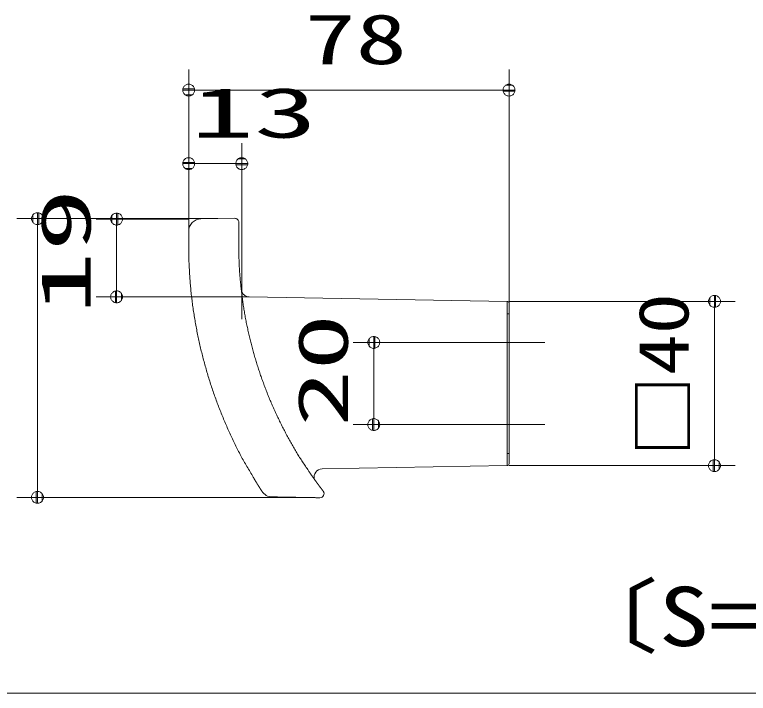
# Model space of a CAD drawing. Units: millimetres on the paper, with parts at other scales. Extents: x -305 to 305, y -152 to 152.
# Drawn here: x 54.18 to 89.91, y -116.19 to -83.13 of the extents above; entities that cross this region are included whole.
import ezdxf
from ezdxf.enums import TextEntityAlignment as Align

# ---------------------------------------------------------------- set-up
doc = ezdxf.new("R2010")
doc.units = ezdxf.units.MM
doc.linetypes.add('LONG_CHAIN', pattern=[21, 18, -1, 1, -1])
for name, color, linetype, lineweight in [('0-0_PV', 7, 'Continuous', 9), ('0-2_0', 7, 'Continuous', 9), ('0-4_S3', 7, 'Continuous', 9)]:
    doc.layers.add(name, color=color, linetype=linetype, lineweight=lineweight)
doc.styles.add('ＭＳ ゴシック', font='')
doc.styles.get('ＭＳ ゴシック').set_extended_font_data('MS Gothic')

# ---------------------------------------------------------------- blocks, each defined once
blk = doc.blocks.new('_DOTSMALL')
at = {"layer": '0-2_0'}
for p, q in [((0.0746, 0.1), (-0.0746, 0.1)), ((0.1223, -0.0248), (-0.1223, -0.0248))]:
    blk.add_line(p, q, dxfattribs=at)
for points in [[(0.125, 0), (0.124, 0.0157), (0.1211, 0.0311), (0.1162, 0.046), (0.1095, 0.0602), (0.1011, 0.0735), (0.0911, 0.0856), (0.0797, 0.0963), (0.067, 0.1055), (0.0532, 0.1131), (0.0386, 0.1189), (0.0234, 0.1228), (0.0078, 0.1248), (-0.0078, 0.1248), (-0.0234, 0.1228), (-0.0386, 0.1189), (-0.0532, 0.1131), (-0.067, 0.1055), (-0.0797, 0.0963), (-0.0911, 0.0856), (-0.1011, 0.0735), (-0.1095, 0.0602), (-0.1162, 0.046), (-0.1211, 0.0311), (-0.124, 0.0157), (-0.125, 0), (0, 0)], [(-0.125, 0), (-0.124, -0.0157), (-0.1211, -0.0311), (-0.1162, -0.046), (-0.1095, -0.0602), (-0.1011, -0.0735), (-0.0911, -0.0856), (-0.0797, -0.0963), (-0.067, -0.1055), (-0.0532, -0.1131), (-0.0386, -0.1189), (-0.0234, -0.1228), (-0.0078, -0.1248), (0.0078, -0.1248), (0.0234, -0.1228), (0.0386, -0.1189), (0.0532, -0.1131), (0.067, -0.1055), (0.0797, -0.0963), (0.0911, -0.0856), (0.1011, -0.0735), (0.1095, -0.0602), (0.1162, -0.046), (0.1211, -0.0311), (0.124, -0.0157), (0.125, 0), (0, 0)]]:
    blk.add_lwpolyline(points, close=True, dxfattribs=at)

msp = doc.modelspace()

# ---------------------------------------------------------------- linework, layer by layer
at = {"layer": '0-0_PV'}
msp.add_line((-267.171, -116.19), (102.444, -116.19), dxfattribs=at)
at = {"layer": '0-4_S3'}
for p, q in [((62.657, -94.663), (62.657, -85.808)), ((78.258, -97.698), (78.258, -85.808)), ((62.657, -86.808), (78.258, -86.808)), ((62.657, -93.093), (62.657, -89.39)), ((65.241, -97.963), (65.241, -89.39)), ((62.657, -90.39), (65.241, -90.39)), ((64.07, -93.069), (54.293, -93.069)), ((55.293, -106.644), (55.293, -93.069)), ((62.657, -93.093), (58.145, -93.093)), ((59.145, -96.878), (59.145, -93.093)), ((63.247, -93.083), (64.894, -93.054)), ((65.097, -93.254), (65.097, -94.254)), ((62.657, -94.15), (62.657, -93.683)), ((62.657, -94.942), (62.657, -94.15)), ((65.097, -94.254), (65.097, -94.301)), ((65.608, -96.878), (58.145, -96.878)), ((65.608, -96.878), (78.16, -97.098)), ((78.258, -97.099), (89.26, -97.099)), ((88.26, -97.099), (88.26, -105.099)), ((78.258, -97.198), (78.258, -97.698)), ((78.16, -97.698), (78.258, -97.698)), ((78.16, -104.501), (78.16, -97.698)), ((78.258, -97.698), (78.258, -104.501)), ((76.224, -99.099), (70.669, -99.099)), ((71.669, -103.099), (71.669, -99.099)), ((76.224, -103.099), (70.669, -103.099)), ((78.16, -104.501), (78.258, -104.501)), ((78.258, -104.501), (78.258, -105.001)), ((78.16, -105.101), (69.153, -105.259)), ((78.258, -105.099), (89.26, -105.099)), ((67.905, -106.644), (54.293, -106.644))]:
    msp.add_line(p, q, dxfattribs=at)
at = {"layer": '0-4_S3', "linetype": 'LONG_CHAIN'}
for p, q in [((79.996, -99.099), (76.224, -99.099)), ((79.996, -103.099), (76.224, -103.099))]:
    msp.add_line(p, q, dxfattribs=at)
at = {"layer": '0-4_S3'}
for points in [[(65.097, -94.301), (65.098, -94.366), (65.099, -94.432), (65.1, -94.497), (65.101, -94.562), (65.101, -94.627), (65.102, -94.692), (65.102, -94.758), (65.103, -94.823), (65.103, -94.888), (65.104, -94.953), (65.105, -95.018), (65.106, -95.083), (65.108, -95.149), (65.11, -95.214), (65.112, -95.279), (65.115, -95.344), (65.118, -95.409), (65.122, -95.474), (65.126, -95.539), (65.13, -95.604), (65.135, -95.669), (65.14, -95.734), (65.145, -95.799), (65.15, -95.864), (65.156, -95.929), (65.162, -95.994), (65.168, -96.059), (65.174, -96.124), (65.18, -96.189), (65.187, -96.254), (65.193, -96.319), (65.2, -96.384), (65.207, -96.449), (65.214, -96.513), (65.221, -96.578), (65.229, -96.643), (65.236, -96.708), (65.244, -96.772), (65.252, -96.837)], [(65.097, -94.309), (65.097, -94.31), (65.097, -94.311), (65.097, -94.312), (65.097, -94.312), (65.097, -94.313), (65.097, -94.314), (65.097, -94.315), (65.097, -94.316), (65.097, -94.316), (65.097, -94.317), (65.097, -94.318), (65.097, -94.319), (65.097, -94.32), (65.097, -94.321), (65.097, -94.321), (65.097, -94.322), (65.097, -94.323), (65.097, -94.324), (65.097, -94.325), (65.097, -94.325), (65.097, -94.326), (65.097, -94.327), (65.097, -94.328), (65.097, -94.329), (65.097, -94.329), (65.097, -94.33), (65.097, -94.331), (65.097, -94.332), (65.097, -94.333), (65.097, -94.334), (65.097, -94.334), (65.097, -94.335), (65.097, -94.336), (65.097, -94.337), (65.097, -94.338), (65.097, -94.338), (65.097, -94.339), (65.097, -94.34), (65.097, -94.341)], [(65.097, -94.341), (65.097, -94.342), (65.097, -94.342), (65.097, -94.343), (65.097, -94.344), (65.097, -94.345), (65.097, -94.346), (65.097, -94.347), (65.097, -94.347), (65.097, -94.348), (65.097, -94.349), (65.097, -94.35), (65.097, -94.35), (65.097, -94.351), (65.097, -94.351), (65.097, -94.352), (65.097, -94.352), (65.097, -94.352), (65.097, -94.353), (65.097, -94.353), (65.097, -94.354), (65.097, -94.354), (65.097, -94.355), (65.097, -94.355), (65.097, -94.356), (65.097, -94.356), (65.097, -94.356), (65.097, -94.357), (65.097, -94.357), (65.097, -94.358), (65.097, -94.358), (65.097, -94.359), (65.097, -94.359), (65.097, -94.359), (65.097, -94.36), (65.097, -94.36), (65.097, -94.361), (65.097, -94.361), (65.097, -94.362), (65.097, -94.362)], [(65.097, -94.35), (65.097, -94.351), (65.097, -94.351), (65.097, -94.352), (65.097, -94.353), (65.097, -94.353), (65.097, -94.354), (65.097, -94.355), (65.097, -94.356), (65.097, -94.356), (65.097, -94.357), (65.097, -94.358), (65.097, -94.359), (65.097, -94.359), (65.097, -94.36), (65.097, -94.361), (65.097, -94.361), (65.097, -94.362), (65.097, -94.363), (65.097, -94.364), (65.097, -94.364), (65.097, -94.365), (65.097, -94.366), (65.097, -94.367), (65.097, -94.367), (65.097, -94.368), (65.097, -94.369), (65.097, -94.369), (65.097, -94.37), (65.097, -94.371), (65.097, -94.372), (65.097, -94.372), (65.097, -94.373), (65.097, -94.374), (65.097, -94.375), (65.097, -94.375), (65.097, -94.376), (65.097, -94.377), (65.097, -94.377), (65.097, -94.378)], [(65.097, -94.362), (65.097, -94.363), (65.097, -94.363), (65.097, -94.363), (65.097, -94.364), (65.097, -94.364), (65.097, -94.365), (65.097, -94.365), (65.097, -94.366), (65.097, -94.366), (65.097, -94.366), (65.097, -94.367), (65.097, -94.367), (65.097, -94.368), (65.097, -94.368), (65.097, -94.369), (65.097, -94.369), (65.097, -94.37), (65.097, -94.37), (65.097, -94.37), (65.097, -94.371), (65.097, -94.371), (65.097, -94.372)], [(65.097, -94.378), (65.097, -94.379), (65.097, -94.38), (65.097, -94.38), (65.097, -94.381), (65.097, -94.382), (65.097, -94.383), (65.097, -94.383), (65.097, -94.384), (65.097, -94.385), (65.097, -94.386), (65.097, -94.386)], [(62.87, -97.435), (62.859, -97.36), (62.849, -97.284), (62.839, -97.209), (62.829, -97.134), (62.819, -97.059), (62.81, -96.983), (62.801, -96.908), (62.793, -96.833), (62.784, -96.757), (62.776, -96.682), (62.768, -96.606), (62.761, -96.531), (62.753, -96.455), (62.746, -96.38), (62.74, -96.304), (62.733, -96.229), (62.727, -96.153), (62.721, -96.078), (62.716, -96.002), (62.711, -95.926), (62.706, -95.851), (62.701, -95.775), (62.697, -95.699), (62.692, -95.623), (62.688, -95.548), (62.684, -95.472), (62.68, -95.396), (62.676, -95.32), (62.672, -95.245), (62.669, -95.169), (62.665, -95.093), (62.661, -95.017), (62.657, -94.942)], [(65.252, -96.837), (65.26, -96.902), (65.269, -96.966), (65.277, -97.031), (65.286, -97.096), (65.295, -97.16), (65.305, -97.225), (65.315, -97.289), (65.324, -97.354), (65.335, -97.418), (65.345, -97.482), (65.356, -97.547), (65.366, -97.611), (65.378, -97.675), (65.389, -97.739), (65.4, -97.804), (65.412, -97.868), (65.424, -97.932), (65.436, -97.996), (65.449, -98.06), (65.461, -98.124), (65.474, -98.188), (65.487, -98.252), (65.501, -98.315), (65.514, -98.379), (65.528, -98.443), (65.542, -98.507), (65.556, -98.57), (65.57, -98.634), (65.585, -98.698), (65.6, -98.761), (65.615, -98.824), (65.63, -98.888), (65.645, -98.951), (65.661, -99.015), (65.677, -99.078), (65.693, -99.141), (65.709, -99.204), (65.725, -99.267), (65.742, -99.33)], [(63.483, -100.327), (63.462, -100.254), (63.442, -100.18), (63.422, -100.107), (63.402, -100.034), (63.383, -99.961), (63.363, -99.887), (63.344, -99.814), (63.325, -99.74), (63.307, -99.667), (63.289, -99.593), (63.271, -99.52), (63.253, -99.446), (63.235, -99.372), (63.218, -99.298), (63.201, -99.224), (63.185, -99.15), (63.168, -99.076), (63.152, -99.002), (63.136, -98.928), (63.12, -98.854), (63.105, -98.779), (63.09, -98.705), (63.075, -98.631), (63.06, -98.556), (63.046, -98.482), (63.031, -98.407), (63.017, -98.333), (63.004, -98.258), (62.99, -98.184), (62.977, -98.109), (62.964, -98.034), (62.951, -97.959), (62.939, -97.884), (62.927, -97.81), (62.915, -97.735), (62.903, -97.66), (62.892, -97.585), (62.881, -97.51), (62.87, -97.435)], [(65.742, -99.33), (65.759, -99.393), (65.776, -99.456), (65.794, -99.519), (65.811, -99.582), (65.829, -99.644), (65.847, -99.707), (65.865, -99.77), (65.883, -99.832), (65.902, -99.895), (65.921, -99.957), (65.939, -100.02), (65.959, -100.082), (65.978, -100.144), (65.997, -100.206), (66.017, -100.269), (66.037, -100.331), (66.057, -100.393), (66.077, -100.455), (66.098, -100.517), (66.118, -100.578), (66.139, -100.64), (66.16, -100.702), (66.182, -100.764), (66.203, -100.825), (66.225, -100.887), (66.247, -100.948), (66.269, -101.009), (66.291, -101.071), (66.313, -101.132), (66.336, -101.193), (66.359, -101.254), (66.382, -101.315), (66.405, -101.376), (66.429, -101.437), (66.453, -101.497), (66.477, -101.558), (66.501, -101.619), (66.525, -101.679), (66.55, -101.739)], [(64.476, -103.111), (64.446, -103.041), (64.416, -102.971), (64.386, -102.902), (64.357, -102.832), (64.327, -102.762), (64.298, -102.692), (64.27, -102.622), (64.241, -102.551), (64.213, -102.481), (64.185, -102.41), (64.157, -102.34), (64.13, -102.269), (64.103, -102.198), (64.076, -102.127), (64.049, -102.056), (64.023, -101.985), (63.997, -101.914), (63.971, -101.843), (63.945, -101.771), (63.92, -101.7), (63.895, -101.628), (63.87, -101.557), (63.845, -101.485), (63.821, -101.413), (63.796, -101.341), (63.772, -101.269), (63.749, -101.197), (63.725, -101.125), (63.702, -101.053), (63.679, -100.98), (63.656, -100.908), (63.634, -100.836), (63.611, -100.763), (63.589, -100.691), (63.567, -100.618), (63.546, -100.545), (63.525, -100.472), (63.504, -100.4), (63.483, -100.327)], [(66.55, -101.739), (66.574, -101.8), (66.599, -101.86), (66.625, -101.92), (66.65, -101.98), (66.675, -102.04), (66.701, -102.1), (66.727, -102.16), (66.753, -102.22), (66.78, -102.279), (66.806, -102.339), (66.833, -102.398), (66.86, -102.458), (66.887, -102.517), (66.914, -102.576), (66.942, -102.635), (66.97, -102.694), (66.997, -102.753), (67.026, -102.812), (67.054, -102.871), (67.082, -102.929), (67.111, -102.988), (67.14, -103.046), (67.169, -103.105), (67.198, -103.163), (67.228, -103.221), (67.258, -103.279), (67.288, -103.337), (67.318, -103.395), (67.348, -103.452), (67.378, -103.51), (67.409, -103.568), (67.439, -103.625), (67.47, -103.683), (67.501, -103.74), (67.532, -103.798), (67.563, -103.855), (67.595, -103.912), (67.626, -103.969), (67.658, -104.026)], [(65.839, -105.734), (65.8, -105.668), (65.762, -105.602), (65.724, -105.537), (65.686, -105.471), (65.648, -105.406), (65.609, -105.341), (65.57, -105.275), (65.532, -105.21), (65.493, -105.145), (65.455, -105.079), (65.416, -105.014), (65.378, -104.948), (65.34, -104.883), (65.302, -104.817), (65.265, -104.751), (65.229, -104.684), (65.193, -104.618), (65.157, -104.551), (65.122, -104.484), (65.087, -104.416), (65.053, -104.349), (65.019, -104.281), (64.985, -104.213), (64.952, -104.145), (64.919, -104.076), (64.886, -104.008), (64.853, -103.939), (64.821, -103.871), (64.789, -103.802), (64.757, -103.733), (64.725, -103.664), (64.694, -103.595), (64.662, -103.526), (64.631, -103.457), (64.599, -103.388), (64.568, -103.319), (64.537, -103.249), (64.507, -103.18), (64.476, -103.111)], [(67.658, -104.026), (67.689, -104.083), (67.721, -104.14), (67.753, -104.197), (67.786, -104.253), (67.819, -104.31), (67.852, -104.366), (67.885, -104.422), (67.919, -104.478), (67.953, -104.533), (67.987, -104.589), (68.022, -104.644), (68.058, -104.698), (68.093, -104.753), (68.129, -104.807), (68.165, -104.862), (68.202, -104.916), (68.238, -104.97), (68.274, -105.024), (68.31, -105.079), (68.346, -105.133), (68.382, -105.187), (68.418, -105.242), (68.454, -105.296), (68.489, -105.351)], [(68.489, -105.351), (68.494, -105.357), (68.498, -105.363), (68.502, -105.37), (68.507, -105.376), (68.511, -105.382), (68.515, -105.389), (68.519, -105.395), (68.524, -105.401), (68.528, -105.408), (68.532, -105.414), (68.537, -105.42), (68.541, -105.427), (68.545, -105.433), (68.55, -105.439), (68.554, -105.446), (68.558, -105.452), (68.562, -105.458), (68.567, -105.465), (68.571, -105.471), (68.575, -105.477), (68.58, -105.483), (68.584, -105.49), (68.588, -105.496), (68.593, -105.502), (68.597, -105.509), (68.601, -105.515), (68.606, -105.521), (68.61, -105.528), (68.615, -105.534), (68.619, -105.54), (68.623, -105.546), (68.628, -105.553), (68.632, -105.559), (68.636, -105.565), (68.641, -105.571), (68.645, -105.578), (68.649, -105.584), (68.654, -105.59), (68.658, -105.596)], [(65.9, -105.836), (65.898, -105.831), (65.895, -105.827), (65.892, -105.822), (65.89, -105.818), (65.887, -105.813), (65.884, -105.809), (65.882, -105.805), (65.879, -105.8), (65.876, -105.796), (65.873, -105.791), (65.871, -105.787), (65.868, -105.782), (65.865, -105.778), (65.863, -105.774), (65.86, -105.769), (65.857, -105.765), (65.855, -105.76), (65.852, -105.756), (65.849, -105.751), (65.847, -105.747), (65.844, -105.742), (65.841, -105.738), (65.839, -105.734)], [(68.658, -105.596), (68.663, -105.603), (68.667, -105.609), (68.671, -105.615), (68.676, -105.622), (68.68, -105.628), (68.685, -105.634), (68.689, -105.64), (68.693, -105.647), (68.698, -105.653), (68.702, -105.659), (68.707, -105.665), (68.711, -105.671), (68.715, -105.678), (68.72, -105.684), (68.724, -105.69), (68.729, -105.696), (68.733, -105.703), (68.738, -105.709), (68.742, -105.715), (68.746, -105.721), (68.751, -105.728), (68.755, -105.734), (68.76, -105.74), (68.764, -105.746), (68.769, -105.752), (68.773, -105.759), (68.778, -105.765), (68.782, -105.771), (68.786, -105.777), (68.791, -105.784), (68.795, -105.79), (68.8, -105.796), (68.804, -105.802), (68.809, -105.808), (68.813, -105.815), (68.818, -105.821), (68.822, -105.827), (68.827, -105.833), (68.831, -105.839)], [(66.007, -106.008), (66.004, -106.004), (66.001, -105.999), (65.998, -105.995), (65.996, -105.99), (65.993, -105.986), (65.99, -105.982), (65.987, -105.977), (65.985, -105.973), (65.982, -105.968), (65.979, -105.964), (65.976, -105.96), (65.974, -105.955), (65.971, -105.951), (65.968, -105.946), (65.966, -105.942), (65.963, -105.937), (65.96, -105.933), (65.957, -105.929), (65.955, -105.924), (65.952, -105.92), (65.949, -105.915), (65.946, -105.911), (65.944, -105.907), (65.941, -105.902), (65.938, -105.898), (65.936, -105.893), (65.933, -105.889), (65.93, -105.884), (65.927, -105.88), (65.925, -105.876), (65.922, -105.871), (65.919, -105.867), (65.917, -105.862), (65.914, -105.858), (65.911, -105.853), (65.908, -105.849), (65.906, -105.845), (65.903, -105.84), (65.9, -105.836)], [(66.115, -106.179), (66.112, -106.175), (66.109, -106.171), (66.106, -106.166), (66.103, -106.162), (66.101, -106.157), (66.098, -106.153), (66.095, -106.149), (66.092, -106.144), (66.09, -106.14), (66.087, -106.135), (66.084, -106.131), (66.081, -106.127), (66.078, -106.122), (66.076, -106.118), (66.073, -106.114), (66.07, -106.109), (66.067, -106.105), (66.065, -106.1), (66.062, -106.096), (66.059, -106.092), (66.056, -106.087), (66.053, -106.083), (66.051, -106.078), (66.048, -106.074), (66.045, -106.07), (66.042, -106.065), (66.04, -106.061), (66.037, -106.056), (66.034, -106.052), (66.031, -106.048), (66.029, -106.043), (66.026, -106.039), (66.023, -106.034), (66.02, -106.03), (66.018, -106.026), (66.015, -106.021), (66.012, -106.017), (66.009, -106.012), (66.007, -106.008)], [(68.775, -105.761), (68.775, -105.761), (68.775, -105.761), (68.776, -105.762), (68.776, -105.762), (68.776, -105.762), (68.776, -105.762), (68.776, -105.763), (68.777, -105.763), (68.777, -105.763), (68.777, -105.763), (68.777, -105.764), (68.777, -105.764), (68.778, -105.764), (68.778, -105.765), (68.778, -105.765), (68.778, -105.765), (68.778, -105.765), (68.779, -105.766), (68.779, -105.766), (68.779, -105.766), (68.779, -105.766), (68.779, -105.767), (68.779, -105.767), (68.78, -105.767), (68.78, -105.768), (68.78, -105.768), (68.78, -105.768), (68.78, -105.768), (68.781, -105.769), (68.781, -105.769), (68.781, -105.769), (68.781, -105.769), (68.781, -105.77), (68.782, -105.77), (68.782, -105.77), (68.782, -105.771), (68.782, -105.771), (68.782, -105.771), (68.783, -105.771)], [(68.783, -105.771), (68.783, -105.772), (68.783, -105.772), (68.783, -105.772), (68.783, -105.772), (68.784, -105.773), (68.784, -105.773), (68.784, -105.773), (68.784, -105.774), (68.784, -105.774), (68.785, -105.774), (68.785, -105.774)], [(68.831, -105.839), (68.836, -105.846), (68.84, -105.852), (68.845, -105.858), (68.849, -105.864), (68.854, -105.87), (68.858, -105.876), (68.863, -105.883), (68.867, -105.889), (68.872, -105.895), (68.876, -105.901), (68.881, -105.907), (68.885, -105.914), (68.89, -105.92), (68.894, -105.926), (68.899, -105.932), (68.903, -105.938), (68.908, -105.944), (68.912, -105.951), (68.917, -105.957), (68.921, -105.963), (68.926, -105.969), (68.93, -105.975), (68.935, -105.981), (68.939, -105.987), (68.944, -105.994), (68.949, -106), (68.953, -106.006), (68.958, -106.012), (68.962, -106.018), (68.967, -106.024), (68.971, -106.03), (68.976, -106.037), (68.98, -106.043), (68.985, -106.049), (68.99, -106.055), (68.994, -106.061), (68.999, -106.067), (69.003, -106.073), (69.008, -106.08)], [(69.008, -106.08), (69.012, -106.086), (69.017, -106.092), (69.022, -106.098), (69.026, -106.104), (69.031, -106.11), (69.035, -106.116), (69.04, -106.122), (69.044, -106.128), (69.049, -106.135), (69.054, -106.141), (69.058, -106.147), (69.063, -106.153), (69.067, -106.159), (69.072, -106.165), (69.077, -106.171), (69.081, -106.177), (69.086, -106.183), (69.091, -106.189), (69.095, -106.196), (69.1, -106.202), (69.104, -106.208), (69.109, -106.214), (69.114, -106.22), (69.118, -106.226), (69.123, -106.232), (69.128, -106.238), (69.132, -106.244), (69.137, -106.25), (69.141, -106.256), (69.146, -106.262), (69.151, -106.269), (69.155, -106.275), (69.16, -106.281), (69.165, -106.287), (69.169, -106.293), (69.174, -106.299), (69.179, -106.305), (69.183, -106.311), (69.188, -106.317)], [(66.224, -106.35), (66.221, -106.345), (66.218, -106.341), (66.216, -106.336), (66.213, -106.332), (66.21, -106.328), (66.207, -106.323), (66.204, -106.319), (66.201, -106.315), (66.199, -106.31), (66.196, -106.306), (66.193, -106.302), (66.19, -106.297), (66.187, -106.293), (66.185, -106.289), (66.182, -106.284), (66.179, -106.28), (66.176, -106.275), (66.173, -106.271), (66.171, -106.267), (66.168, -106.262), (66.165, -106.258), (66.162, -106.254), (66.159, -106.249), (66.157, -106.245), (66.154, -106.241), (66.151, -106.236), (66.148, -106.232), (66.145, -106.227), (66.143, -106.223), (66.14, -106.219), (66.137, -106.214), (66.134, -106.21), (66.131, -106.206), (66.129, -106.201), (66.126, -106.197), (66.123, -106.192), (66.12, -106.188), (66.117, -106.184), (66.115, -106.179)], [(69.188, -106.317), (69.193, -106.323), (69.197, -106.329), (69.202, -106.335), (69.207, -106.341)], [(69.216, -106.354), (69.215, -106.353), (69.215, -106.352), (69.214, -106.352), (69.213, -106.351), (69.213, -106.35), (69.212, -106.349), (69.212, -106.349), (69.211, -106.348), (69.211, -106.347), (69.21, -106.346), (69.21, -106.346), (69.209, -106.345), (69.209, -106.344)], [(69.233, -106.385), (69.232, -106.384), (69.232, -106.384), (69.231, -106.383), (69.231, -106.382), (69.231, -106.381), (69.23, -106.38), (69.23, -106.379), (69.23, -106.379), (69.229, -106.378), (69.229, -106.377), (69.228, -106.376), (69.228, -106.375), (69.227, -106.374), (69.227, -106.374), (69.227, -106.373), (69.226, -106.372), (69.226, -106.371), (69.225, -106.37), (69.225, -106.37), (69.224, -106.369), (69.224, -106.368), (69.224, -106.367), (69.223, -106.366), (69.223, -106.366), (69.222, -106.365), (69.222, -106.364), (69.221, -106.363), (69.221, -106.362), (69.22, -106.362), (69.22, -106.361), (69.219, -106.36), (69.219, -106.359), (69.219, -106.358), (69.218, -106.358), (69.218, -106.357), (69.217, -106.356), (69.217, -106.355), (69.216, -106.355), (69.216, -106.354)], [(69.243, -106.419), (69.243, -106.419), (69.243, -106.418), (69.242, -106.417), (69.242, -106.416), (69.242, -106.415), (69.242, -106.414), (69.242, -106.413), (69.241, -106.412), (69.241, -106.411), (69.241, -106.41), (69.241, -106.41), (69.24, -106.409), (69.24, -106.408), (69.24, -106.407), (69.24, -106.406), (69.239, -106.405), (69.239, -106.404), (69.239, -106.403), (69.239, -106.403), (69.239, -106.402), (69.238, -106.401), (69.238, -106.4), (69.238, -106.399), (69.237, -106.398), (69.237, -106.397), (69.237, -106.396), (69.237, -106.396), (69.236, -106.395), (69.236, -106.394), (69.236, -106.393), (69.235, -106.392), (69.235, -106.391), (69.235, -106.39), (69.234, -106.39), (69.234, -106.389), (69.234, -106.388), (69.233, -106.387), (69.233, -106.386), (69.233, -106.385)], [(69.247, -106.455), (69.247, -106.454), (69.247, -106.453), (69.247, -106.452), (69.247, -106.451), (69.247, -106.45), (69.247, -106.449), (69.248, -106.448), (69.248, -106.447), (69.248, -106.446), (69.248, -106.446), (69.248, -106.445), (69.248, -106.444), (69.248, -106.443), (69.248, -106.442), (69.248, -106.441), (69.248, -106.44), (69.247, -106.439), (69.247, -106.438), (69.247, -106.437), (69.247, -106.436), (69.247, -106.436), (69.247, -106.435), (69.247, -106.434), (69.246, -106.433), (69.246, -106.432), (69.246, -106.431), (69.246, -106.43), (69.246, -106.429), (69.245, -106.428), (69.245, -106.427), (69.245, -106.427), (69.245, -106.426), (69.245, -106.425), (69.244, -106.424), (69.244, -106.423), (69.244, -106.422), (69.244, -106.421), (69.243, -106.42), (69.243, -106.419)], [(67.748, -106.641), (67.715, -106.64), (67.681, -106.64), (67.648, -106.639), (67.615, -106.639), (67.582, -106.638), (67.548, -106.637), (67.515, -106.637), (67.482, -106.636), (67.449, -106.636), (67.415, -106.635), (67.382, -106.634), (67.349, -106.634), (67.316, -106.633), (67.282, -106.633), (67.249, -106.632), (67.216, -106.632), (67.182, -106.631), (67.149, -106.63), (67.116, -106.63), (67.083, -106.629), (67.049, -106.629), (67.016, -106.628), (66.983, -106.627), (66.95, -106.627), (66.916, -106.626), (66.883, -106.626), (66.85, -106.625), (66.817, -106.625), (66.783, -106.624), (66.75, -106.623), (66.717, -106.623)], [(69.045, -106.663), (69.012, -106.663), (68.978, -106.662), (68.945, -106.662), (68.912, -106.661), (68.879, -106.661), (68.845, -106.66), (68.812, -106.659), (68.779, -106.659), (68.746, -106.658), (68.712, -106.658), (68.679, -106.657), (68.646, -106.657), (68.613, -106.656), (68.579, -106.655), (68.546, -106.655), (68.513, -106.654), (68.48, -106.654), (68.446, -106.653), (68.413, -106.652), (68.38, -106.652), (68.347, -106.651), (68.313, -106.651), (68.28, -106.65), (68.247, -106.65), (68.213, -106.649), (68.18, -106.648), (68.147, -106.648), (68.114, -106.647), (68.08, -106.647), (68.047, -106.646), (68.014, -106.645), (67.981, -106.645), (67.947, -106.644), (67.914, -106.644), (67.881, -106.643), (67.848, -106.643), (67.814, -106.642), (67.781, -106.641), (67.748, -106.641)]]:
    msp.add_lwpolyline(points, dxfattribs=at)
for centre, radius, start, end in [((63.257, -93.683), 0.6, 91, 180), ((64.897, -93.254), 0.2, 0, 91), ((65.615, -96.478), 0.4, 200.9366, 269), ((78.158, -97.198), 0.1, 0, 89), ((78.158, -105.001), 0.1, 271, 0), ((69.159, -105.659), 0.4, 91, 194.8663), ((66.727, -106.023), 0.6, 212.9828, 269), ((69.048, -106.464), 0.2, 269, 37.6921)]:
    msp.add_arc(centre, radius, start, end, dxfattribs=at)
for centre, major_axis, start_param, end_param in [((78.158, -97.698), (0.002, 0.6), 4.712389, 6.283185), ((78.158, -104.501), (-0.002, 0.6), 3.141593, 4.712127)]:
    msp.add_ellipse(centre, major_axis=major_axis, ratio=0.002908, start_param=start_param, end_param=end_param, dxfattribs=at)

# ---------------------------------------------------------------- block references
at = {"layer": '0-4_S3', "xscale": 2.32, "yscale": 2.32}
for p, rotation in [((62.657, -86.808), 180), ((62.657, -90.39), 180), ((55.293, -93.069), 90), ((59.145, -93.093), 90), ((59.145, -96.878), 270), ((88.26, -97.099), 90), ((71.669, -99.099), 90), ((71.669, -103.099), 270), ((88.26, -105.099), 270), ((55.293, -106.644), 270)]:
    msp.add_blockref('_DOTSMALL', p, dxfattribs=dict(at, rotation=rotation))
for p in [(78.258, -86.808), (65.241, -90.39)]:
    msp.add_blockref('_DOTSMALL', p, dxfattribs=at)

# ---------------------------------------------------------------- texts
at = {"layer": '0-0_PV', "style": 'ＭＳ ゴシック', "width": 1.25}
msp.add_text('〔S=1/3〕', height=2.886, dxfattribs=at).set_placement((80.621, -114.752), align=Align.BOTTOM_LEFT)
at = {"layer": '0-4_S3', "style": 'ＭＳ ゴシック'}
for s, width, p in [('78', 1.5, (68.299, -86.278)), ('13', 1.85, (62.766, -89.86))]:
    msp.add_text(s, height=2.441, dxfattribs=dict(at, width=width)).set_placement(p, align=Align.BOTTOM_LEFT)
for s, height, width, p in [('19', 2.441, 1.85, (58.615, -97.743)), ('□40', 2.444, 1.2, (87.73, -104.691)), ('20', 2.441, 1.65, (71.139, -103.195))]:
    msp.add_text(s, height=height, rotation=90, dxfattribs=dict(at, width=width)).set_placement(p, align=Align.BOTTOM_LEFT)

doc.saveas('drawing.dxf')
